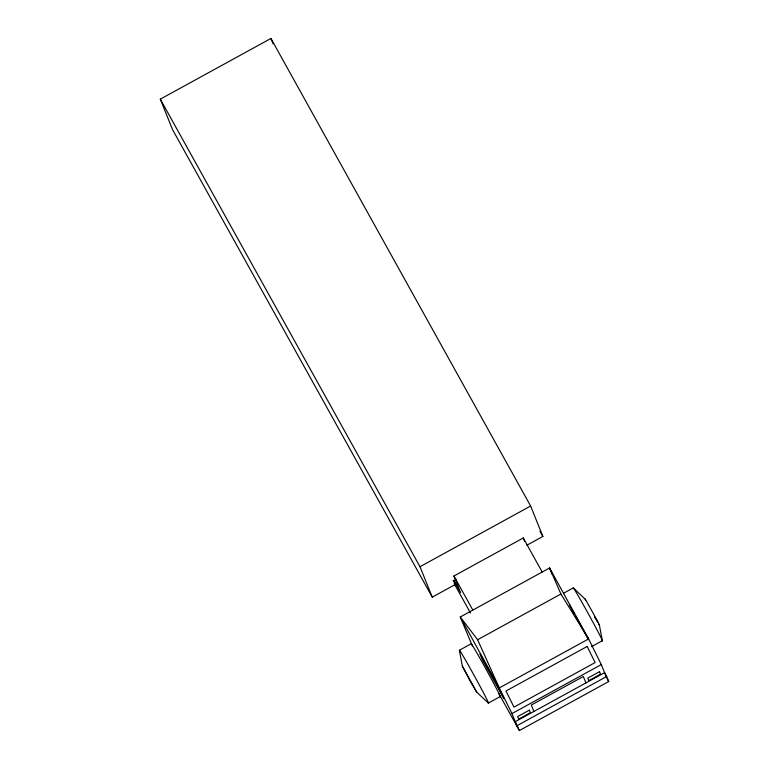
<?xml version="1.0" encoding="UTF-8"?>
<svg xmlns="http://www.w3.org/2000/svg" width="769" height="769" viewBox="0 0 769 769"><rect width="100%" height="100%" fill="white"/><g stroke="black" fill="none" stroke-linecap="round" stroke-linejoin="round"><path stroke-width="1.15" d="M456.094 579.566L453.989 580.72L455.469 584.402L432.236 597.148L172.525 129.586L160.298 99.153L270.928 38.45L530.639 506.021L542.866 536.445L526.823 545.25M432.236 597.148L419.999 566.724L530.639 506.021M453.989 580.72L460.602 592.62L453.921 576.019L523.276 537.964L542.193 572.04M517.258 726.734L511.971 713.584L499.283 687.938L460.266 616.988L477.607 639.721L560.909 594.014L549.595 567.974L460.266 616.988L472.397 645.97M563.504 593.293L573.328 587.91L585.469 599.445L597.273 620.602L599.359 624.928L602.329 640.721L591.524 646.652M587.881 637.501L588.612 638.924L499.283 687.938L477.607 639.721M500.167 696.589L488.382 703.058L476.626 692.052L469.301 679.44L462.342 666.041L459.372 650.247L471.157 643.788A30.193 0.75 61.2 0 1 487.902 672.615A30.193 0.75 61.2 0 1 499.379 695.561M511.971 713.584L601.3 664.57L588.612 638.924L549.595 567.974L552.19 574.433M517.354 725.513L606.683 676.499L604.559 672.683L515.24 721.697L519.383 730.55L608.702 681.536L606.683 676.499M462.342 666.041L476.626 692.052M599.359 624.928L598.59 623.89M560.909 594.014L588.612 638.924M597.58 622.208L594.629 617.074M539.953 531.206L542.866 536.445M569.358 604.838L574.491 614.085M575.635 616.142L588.381 639.673M607.116 678.681L608.702 681.536M453.921 576.019L472.848 610.086M453.162 580.239L455.469 584.402M454.2 583.652L470.465 612.922M498.62 693.177L519.383 730.55M160.298 99.153L419.999 566.724M585.632 600.31L585.084 598.916M601.3 664.57L606.587 677.72M585.92 682.91L583.335 676.499L531.302 705.048L533.878 711.469M523.276 537.964L524.612 541.289M270.928 38.45L273.11 43.881M459.958 651.699A30.193 0.75 61.2 0 1 474.3 675.759A30.193 0.75 61.2 0 1 487.604 702.02M573.443 588.506A30.193 0.75 61.2 0 1 588.256 613.633A30.193 0.75 61.2 0 1 601.983 640.49M587.151 646.46L505.983 690.995L513.961 707.105L595.119 662.57L587.151 646.46M529.37 710.152L517.662 716.583L518.681 719.121L530.389 712.69L529.37 710.152M599.532 671.664L587.814 678.085L588.833 680.623L600.551 674.192L599.532 671.664M496.582 683.651L480.029 653.852L482.596 660.225L504.003 698.771L496.582 683.651"/></g></svg>
